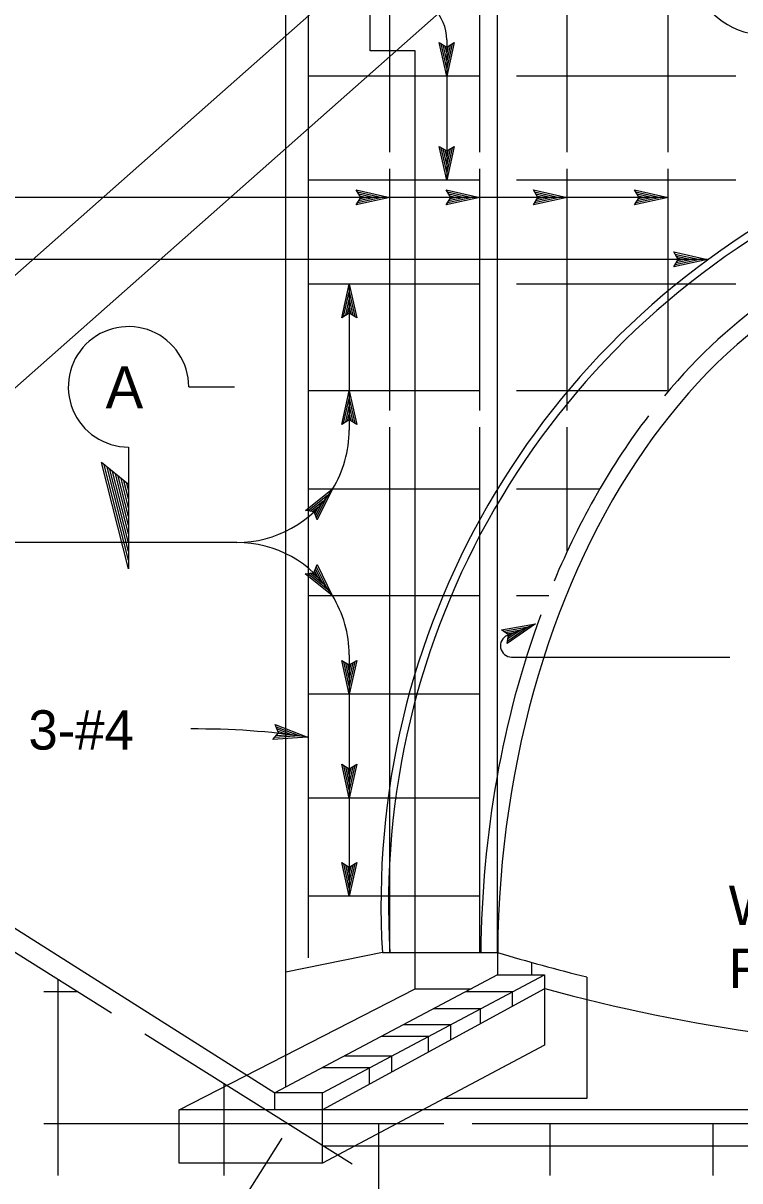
# Model space of a CAD drawing. Extents: x -894 to 866, y -472 to 714.
# Drawn here: x 78.5 to 206, y 334.6 to 540.7 of the extents above; entities that cross this region are included whole.
import ezdxf

# ---------------------------------------------------------------- set-up
doc = ezdxf.new("R2010")
doc.units = 0
for name, color, linetype in [('align_CULVERT', 7, 'Continuous'), ('align_CULVERT-anno', 7, 'Continuous'), ('pp_PRESENTATION', 7, 'Continuous')]:
    doc.layers.add(name, color=color, linetype=linetype)

msp = doc.modelspace()

# ---------------------------------------------------------------- linework, layer by layer
at = {"layer": 'align_CULVERT'}
for p, q in [((140.26, 551.78), (3.53, 430.78)), ((162.91, 551.78), (13.76, 419.78)), ((125.26, 538.51), (125.26, 551.78)), ((140.26, 535.78), (140.26, 551.78)), ((162.91, 375.28), (162.91, 551.78)), ((129.26, 374.33), (129.26, 547.78)), ((143.76, 517.78), (143.76, 547.78)), ((159.76, 517.78), (159.76, 547.78)), ((175.26, 517.78), (175.26, 547.78)), ((193.26, 517.78), (193.26, 547.78)), ((125.26, 351.38), (125.26, 538.51)), ((148.26, 535.78), (140.26, 535.78)), ((148.26, 368.78), (148.26, 535.78)), ((159.76, 531.28), (129.26, 531.28)), ((205.26, 531.28), (166.26, 531.28)), ((143.76, 471.78), (143.76, 514.78)), ((159.76, 471.78), (159.76, 514.78)), ((175.26, 471.78), (175.26, 514.78)), ((193.26, 475.37), (193.26, 514.78)), ((159.76, 512.78), (129.26, 512.78)), ((205.26, 512.78), (166.26, 512.78)), ((159.76, 494.28), (129.26, 494.28)), ((205.26, 494.28), (166.26, 494.28)), ((159.76, 475.28), (129.26, 475.28)), ((193.14, 475.28), (166.26, 475.28)), ((143.76, 375.28), (143.76, 468.78)), ((159.76, 375.28), (159.76, 468.78)), ((175.26, 446.77), (175.26, 468.78)), ((159.76, 457.78), (129.26, 457.78)), ((180.95, 457.78), (166.26, 457.78)), ((159.76, 438.78), (129.26, 438.78)), ((172.02, 438.78), (166.26, 438.78)), ((159.76, 421.28), (129.26, 421.28)), ((13.76, 419.78), (123.26, 350.28)), ((159.76, 402.78), (129.26, 402.78)), ((61.06, 385.36), (94.2, 364.56)), ((159.76, 385.28), (129.26, 385.28)), ((142.41, 375.28), (125.26, 371.78)), ((142.41, 375.28), (162.91, 375.28)), ((162.91, 375.28), (162.91, 371.28)), ((168.95, 373.46), (168.95, 371.28)), ((162.91, 371.28), (123.26, 350.28)), ((131.76, 350.28), (171.26, 371.28)), ((162.91, 371.28), (171.26, 371.28)), ((171.26, 371.28), (171.26, 368.78)), ((84.76, 335.56), (84.76, 370.48)), ((178.76, 370.88), (178.76, 366.94)), ((88.27, 368.28), (82.22, 368.28)), ((106.26, 347.28), (148.26, 368.78)), ((171.26, 368.78), (131.76, 347.28)), ((148.26, 368.78), (158.19, 368.78)), ((165.57, 368.26), (157.2, 368.26)), ((165.57, 365.69), (165.57, 368.26)), ((171.26, 368.78), (171.26, 358.78)), ((178.76, 366.94), (178.76, 349.28)), ((159.87, 365.22), (151.47, 365.22)), ((159.87, 362.58), (159.87, 365.22)), ((100.17, 360.81), (137.05, 337.65)), ((154.6, 362.42), (146.18, 362.42)), ((154.6, 359.71), (154.6, 362.42)), ((171.26, 358.78), (131.76, 337.78)), ((150.64, 360.32), (142.21, 360.32)), ((150.64, 357.56), (150.64, 360.32)), ((144.06, 356.82), (135.6, 356.82)), ((144.06, 353.97), (144.06, 356.82)), ((140.1, 354.72), (131.63, 354.72)), ((140.1, 351.82), (140.1, 354.72)), ((114.26, 335.56), (114.26, 351.96)), ((131.76, 350.28), (123.26, 350.28)), ((123.26, 347.28), (123.26, 350.28)), ((131.76, 350.28), (123.26, 350.28)), ((131.76, 347.28), (131.76, 350.28)), ((178.76, 349.28), (153.39, 349.28)), ((106.26, 337.78), (106.26, 347.28)), ((123.26, 347.28), (106.26, 347.28)), ((253.4, 347.28), (123.26, 347.28)), ((131.76, 337.78), (131.76, 347.28)), ((153.35, 344.78), (82.22, 344.78)), ((141.76, 329.9), (141.76, 344.78)), ((211.61, 344.78), (158.35, 344.78)), ((172.26, 335.56), (172.26, 344.78)), ((201.26, 335.56), (201.26, 344.78)), ((253.4, 340.78), (131.76, 340.78)), ((131.76, 337.78), (106.26, 337.78))]:
    msp.add_line(p, q, dxfattribs=at)
for centre, radius, start, end in [((284.52, 383.81), 142.37, 116.6121, 183.469), ((284.52, 383.81), 141.02, 116.6121, 183.469), ((254.23, 676.93), 315.17, 253.1575, 256.1473), ((254.22, 672.93), 315.17, 254.7424, 269.3699)]:
    msp.add_arc(centre, radius, start, end, dxfattribs=at)
for major_axis, ratio, start_param, end_param in [((0, -128), 0.686334, 3.141593, 4.70067), ((0, -131), 0.693517, 3.576902, 3.836711), ((0, -131), 0.693517, 3.878124, 4.170042), ((0, -131), 0.693517, 4.222845, 4.700948)]:
    msp.add_ellipse((250.76, 373.78), major_axis=major_axis, ratio=ratio, start_param=start_param, end_param=end_param, dxfattribs=at)
at = {"layer": 'align_CULVERT-anno'}
for p, q in [((153.85, 531.28), (152.52, 537.28)), ((152.52, 537.28), (152.52, 537.28)), ((152.52, 537.28), (153.85, 536.48)), ((153.85, 532.67), (152.88, 537.05)), ((153.85, 534.04), (153.23, 536.87)), ((153.86, 535.42), (153.59, 536.63)), ((153.85, 537.74), (153.85, 531.28)), ((153.85, 536.48), (155.19, 537.28)), ((155.19, 537.28), (153.85, 531.28)), ((154.84, 537.06), (153.85, 532.66)), ((154.48, 536.83), (153.85, 534.04)), ((154.13, 536.65), (153.86, 535.42)), ((155.19, 537.28), (155.19, 537.28)), ((153.85, 531.28), (153.85, 512.78)), ((153.85, 531.28), (153.85, 531.28)), ((153.85, 512.78), (152.52, 518.78)), ((152.52, 518.78), (152.52, 518.78)), ((152.52, 518.78), (153.85, 517.98)), ((153.85, 514.17), (152.88, 518.55)), ((153.85, 515.54), (153.23, 518.37)), ((153.86, 516.92), (153.59, 518.13)), ((153.85, 517.98), (155.19, 518.78)), ((155.19, 518.78), (153.85, 512.78)), ((154.84, 518.56), (153.85, 514.16)), ((154.48, 518.33), (153.85, 515.54)), ((154.13, 518.15), (153.86, 516.92)), ((155.19, 518.78), (155.19, 518.78)), ((153.85, 512.78), (153.85, 512.78)), ((131.76, 509.69), (74.38, 509.69)), ((143.76, 509.69), (131.76, 509.69)), ((138.56, 509.69), (137.76, 511.03)), ((137.76, 511.03), (137.76, 511.03)), ((137.76, 511.03), (143.76, 509.69)), ((143.76, 509.69), (137.76, 508.36)), ((137.76, 508.36), (138.56, 509.69)), ((137.98, 510.68), (142.38, 509.69)), ((142.37, 509.69), (137.99, 508.72)), ((141, 509.69), (138.17, 509.07)), ((138.21, 510.32), (141, 509.69)), ((138.39, 509.97), (139.61, 509.7)), ((139.61, 509.7), (138.41, 509.43)), ((159.76, 509.69), (143.76, 509.69)), ((143.76, 509.69), (143.76, 509.69)), ((154.56, 509.69), (153.76, 511.03)), ((153.76, 511.03), (153.76, 511.03)), ((153.76, 511.03), (159.76, 509.69)), ((159.76, 509.69), (153.76, 508.36)), ((153.76, 508.36), (154.56, 509.69)), ((153.98, 510.68), (158.38, 509.69)), ((158.37, 509.69), (153.99, 508.72)), ((157, 509.69), (154.17, 509.07)), ((154.21, 510.32), (157, 509.69)), ((154.39, 509.97), (155.61, 509.7)), ((155.61, 509.7), (154.41, 509.43)), ((175.26, 509.69), (159.76, 509.69)), ((159.76, 509.69), (159.76, 509.69)), ((170.06, 509.69), (169.26, 511.03)), ((169.26, 511.03), (169.26, 511.03)), ((169.26, 511.03), (175.26, 509.69)), ((175.26, 509.69), (169.26, 508.36)), ((169.26, 508.36), (170.06, 509.69)), ((169.48, 510.68), (173.88, 509.69)), ((173.87, 509.69), (169.49, 508.72)), ((172.5, 509.69), (169.67, 509.07)), ((169.71, 510.32), (172.5, 509.69)), ((169.89, 509.97), (171.11, 509.7)), ((171.11, 509.7), (169.91, 509.43)), ((193.26, 509.69), (175.26, 509.69)), ((175.26, 509.69), (175.26, 509.69)), ((188.06, 509.69), (187.26, 511.03)), ((187.26, 511.03), (187.26, 511.03)), ((187.26, 511.03), (193.26, 509.69)), ((193.26, 509.69), (187.26, 508.36)), ((187.26, 508.36), (188.06, 509.69)), ((187.48, 510.68), (191.88, 509.69)), ((191.87, 509.69), (187.49, 508.72)), ((190.5, 509.69), (187.67, 509.07)), ((187.71, 510.32), (190.5, 509.69)), ((187.89, 509.97), (189.11, 509.7)), ((189.11, 509.7), (187.91, 509.43)), ((193.26, 509.69), (193.26, 509.69)), ((137.76, 508.36), (137.76, 508.36)), ((153.76, 508.36), (153.76, 508.36)), ((169.26, 508.36), (169.26, 508.36)), ((187.26, 508.36), (187.26, 508.36)), ((195.03, 498.65), (194.23, 499.99)), ((194.23, 499.99), (194.23, 499.99)), ((194.23, 499.99), (200.23, 498.65)), ((194.44, 499.63), (198.85, 498.65)), ((194.68, 499.27), (197.46, 498.65)), ((194.85, 498.93), (196.08, 498.65)), ((200.23, 498.65), (56.73, 498.65)), ((200.23, 498.65), (194.23, 497.32)), ((194.23, 497.32), (195.03, 498.65)), ((194.23, 497.32), (194.23, 497.32)), ((198.84, 498.65), (194.46, 497.68)), ((197.46, 498.65), (194.64, 498.03)), ((196.08, 498.65), (194.87, 498.39)), ((200.23, 498.65), (200.23, 498.65)), ((135.17, 488.28), (136.51, 494.28)), ((135.52, 488.5), (136.51, 492.9)), ((136.51, 494.28), (136.51, 475.28)), ((136.51, 494.28), (136.51, 494.28)), ((136.51, 494.28), (137.84, 488.28)), ((136.51, 492.89), (137.48, 488.52)), ((135.88, 488.73), (136.51, 491.52)), ((136.51, 491.52), (137.13, 488.69)), ((136.51, 489.08), (135.17, 488.28)), ((136.23, 488.91), (136.51, 490.14)), ((136.51, 490.14), (136.77, 488.93)), ((137.84, 488.28), (136.51, 489.08)), ((135.17, 488.28), (135.17, 488.28)), ((137.84, 488.28), (137.84, 488.28)), ((135.17, 469.28), (136.51, 475.28)), ((136.51, 475.28), (136.51, 468.28)), ((136.51, 475.28), (136.51, 475.28)), ((136.51, 475.28), (137.84, 469.28)), ((135.52, 469.5), (136.51, 473.9)), ((135.88, 469.73), (136.51, 472.52)), ((136.51, 473.89), (137.48, 469.52)), ((136.51, 472.52), (137.13, 469.69)), ((136.51, 470.08), (135.17, 469.28)), ((136.23, 469.91), (136.51, 471.14)), ((136.51, 471.14), (136.77, 469.93)), ((137.84, 469.28), (136.51, 470.08)), ((135.17, 469.28), (135.17, 469.28)), ((137.84, 469.28), (137.84, 469.28)), ((128.74, 453.95), (133.53, 457.8)), ((133.53, 457.8), (130.83, 452.28)), ((133.53, 457.8), (133.53, 457.8)), ((129.15, 453.9), (132.67, 456.72)), ((129.58, 453.86), (131.81, 455.64)), ((131.81, 455.64), (130.53, 453.05)), ((132.67, 456.71), (130.69, 452.69)), ((130.29, 453.74), (128.74, 453.95)), ((128.74, 453.95), (128.74, 453.95)), ((129.96, 453.78), (130.94, 454.57)), ((130.83, 452.28), (130.29, 453.74)), ((130.94, 454.57), (130.4, 453.45)), ((130.83, 452.28), (130.83, 452.28)), ((116.51, 448.28), (9.26, 448.28)), ((130.24, 442.88), (130.78, 444.34)), ((130.35, 443.18), (130.9, 442.05)), ((130.51, 443.54), (131.77, 440.98)), ((130.64, 443.95), (132.63, 439.9)), ((130.78, 444.34), (130.78, 444.34)), ((130.78, 444.34), (133.5, 438.82)), ((128.7, 442.67), (130.24, 442.88)), ((133.5, 438.82), (128.7, 442.67)), ((128.7, 442.67), (128.7, 442.67)), ((132.62, 439.91), (129.13, 442.71)), ((131.77, 440.98), (129.51, 442.79)), ((130.9, 442.05), (129.94, 442.83)), ((133.5, 438.82), (133.5, 438.82)), ((163.6, 432.75), (169.66, 433.78)), ((163.94, 432.5), (168.39, 433.26)), ((169.66, 433.78), (164.62, 430.28)), ((164.64, 431.73), (169.66, 433.78)), ((168.38, 433.25), (164.7, 430.7)), ((169.66, 433.78), (169.66, 433.78)), ((164.85, 431.81), (163.6, 432.75)), ((163.6, 432.75), (163.6, 432.75)), ((164.29, 432.26), (167.11, 432.74)), ((164.59, 432), (165.83, 432.22)), ((164.62, 430.28), (164.85, 431.81)), ((167.11, 432.74), (164.73, 431.09)), ((165.83, 432.22), (164.81, 431.51)), ((164.62, 430.28), (164.62, 430.28)), ((136.51, 421.28), (135.18, 427.28)), ((135.18, 427.28), (135.18, 427.28)), ((135.18, 427.28), (136.51, 426.48)), ((136.51, 422.67), (135.54, 427.05)), ((136.51, 424.04), (135.88, 426.87)), ((136.51, 425.42), (136.24, 426.63)), ((136.51, 428.28), (136.51, 421.28)), ((136.51, 426.48), (137.85, 427.28)), ((137.85, 427.28), (136.51, 421.28)), ((137.49, 427.06), (136.51, 422.66)), ((137.13, 426.83), (136.51, 424.04)), ((136.79, 426.65), (136.51, 425.42)), ((137.85, 427.28), (137.85, 427.28)), ((165.4, 427.88), (204.19, 427.88)), ((136.51, 421.28), (136.51, 402.78)), ((136.51, 421.28), (136.51, 421.28)), ((122.95, 413.22), (123.94, 414.41)), ((123.94, 414.41), (123.35, 415.86)), ((123.35, 415.86), (123.35, 415.86)), ((123.35, 415.86), (129.08, 413.63)), ((123.51, 415.48), (127.72, 413.84)), ((123.69, 415.08), (126.35, 414.05)), ((123.81, 414.71), (124.98, 414.26)), ((129.08, 413.63), (122.95, 413.22)), ((122.95, 413.22), (122.95, 413.22)), ((127.7, 413.83), (123.23, 413.54)), ((126.35, 414.05), (123.46, 413.86)), ((124.98, 414.26), (123.75, 414.18)), ((129.08, 413.63), (129.08, 413.63)), ((136.51, 402.78), (135.18, 408.78)), ((135.18, 408.78), (135.18, 408.78)), ((135.18, 408.78), (136.51, 407.98)), ((136.51, 404.17), (135.54, 408.55)), ((136.51, 405.54), (135.88, 408.37)), ((136.51, 406.92), (136.24, 408.13)), ((136.51, 407.98), (137.85, 408.78)), ((137.85, 408.78), (136.51, 402.78)), ((137.49, 408.56), (136.51, 404.16)), ((137.13, 408.33), (136.51, 405.54)), ((136.79, 408.15), (136.51, 406.92)), ((137.85, 408.78), (137.85, 408.78)), ((136.51, 402.78), (136.51, 385.28)), ((136.51, 402.78), (136.51, 402.78)), ((136.51, 385.28), (135.18, 391.28)), ((135.18, 391.28), (135.18, 391.28)), ((135.18, 391.28), (136.51, 390.48)), ((136.51, 386.67), (135.54, 391.05)), ((136.51, 388.04), (135.88, 390.87)), ((136.51, 389.42), (136.24, 390.63)), ((136.51, 390.48), (137.85, 391.28)), ((137.85, 391.28), (136.51, 385.28)), ((137.49, 391.06), (136.51, 386.66)), ((137.13, 390.83), (136.51, 388.04)), ((136.79, 390.65), (136.51, 389.42)), ((137.85, 391.28), (137.85, 391.28)), ((136.51, 385.28), (136.51, 385.28)), ((124.51, 342.25), (116, 328.69))]:
    msp.add_line(p, q, dxfattribs=at)
for centre, radius, start, end in [((145.85, 537.74), 8, 0, 90), ((116.51, 468.28), 20, 328.3648, 0), ((116.51, 468.28), 20, 270, 328.3649), ((116.51, 428.28), 20, 31.7988, 90), ((116.51, 428.28), 20, 0, 31.7989), ((165.4, 429.88), 2, 112.2938, 270)]:
    msp.add_arc(centre, radius, start, end, dxfattribs=at)
for centre, major_axis, ratio, start_param, end_param in [((208.29, 552.85), (4.67, -13.59), 0.822512, 4.665941, 6.013978), ((109.68, 394.72), (52.94, -0.11), 0.384429, 1.196408, 1.597143)]:
    msp.add_ellipse(centre, major_axis=major_axis, ratio=ratio, start_param=start_param, end_param=end_param, dxfattribs=at)
at = {"layer": 'pp_PRESENTATION'}
for p, q in [((107.98, 475.98), (116.13, 475.98)), ((97.26, 465.26), (97.26, 443.56)), ((97.26, 443.56), (92.43, 462.5)), ((97.26, 458.59), (92.43, 462.5)), ((97.26, 445.11), (92.93, 462.1)), ((97.26, 446.67), (93.43, 461.69)), ((97.26, 448.23), (93.93, 461.29)), ((97.26, 449.79), (94.43, 460.88)), ((97.26, 451.34), (94.94, 460.48)), ((97.26, 452.9), (95.44, 460.07)), ((97.26, 454.46), (95.94, 459.66)), ((97.26, 456.02), (96.44, 459.26)), ((97.26, 457.58), (96.94, 458.85))]:
    msp.add_line(p, q, dxfattribs=at)
msp.add_arc((97.26, 475.98), 10.72, 359.9995, 270, dxfattribs=at)

# ---------------------------------------------------------------- texts
at = {"layer": 'align_CULVERT-anno'}
for s, p in [('3-#4', (79.46, 411.4)), ('WARP APRON TO', (204.01, 380.16)), ('FIT CHANNEL', (204.01, 368.96))]:
    msp.add_text(s, height=7, dxfattribs=at).set_placement(p)
at = {"layer": 'pp_PRESENTATION'}
msp.add_text('A', height=7.5, dxfattribs=at).set_placement((93.18, 472.15))

doc.saveas('drawing.dxf')
